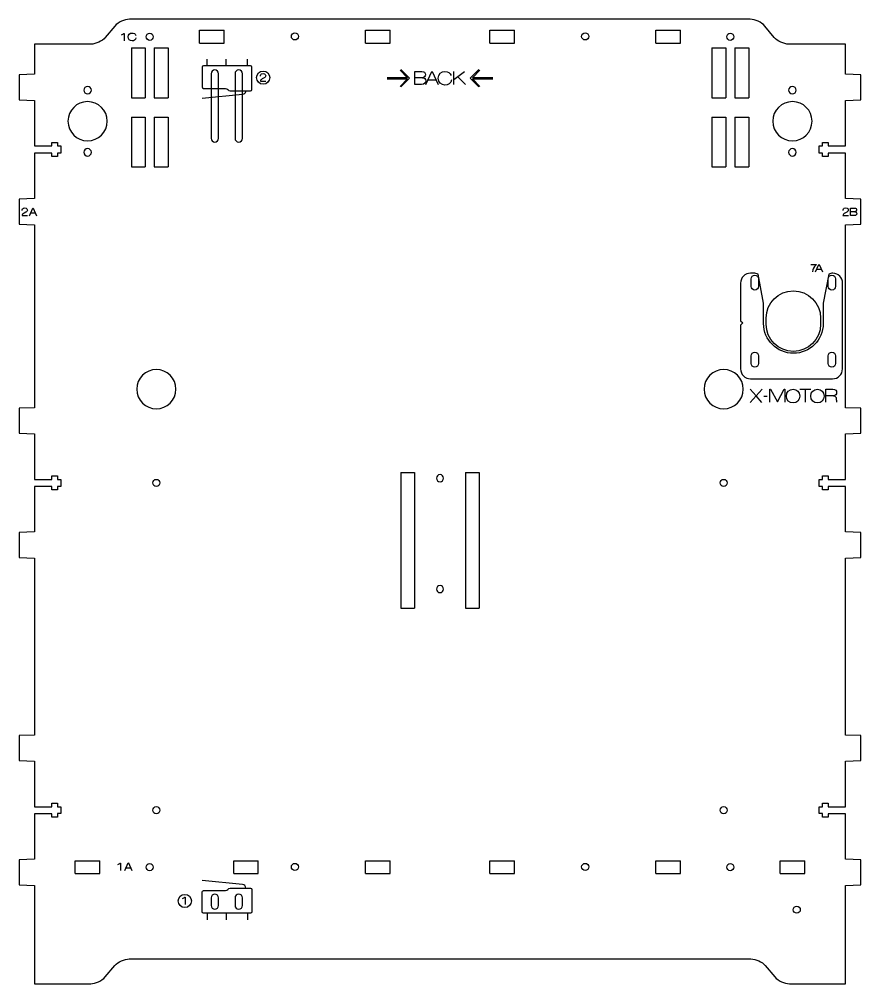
# Model space of a CAD drawing. Header units: millimetres. Extents: x -1100 to -75, y -506 to -118.
# Drawn here: x -413.3 to -74.8, y -505.8 to -117.7 of the extents above; entities that cross this region are included whole.
import ezdxf

# ---------------------------------------------------------------- set-up
doc = ezdxf.new("R2010")
doc.units = ezdxf.units.MM
doc.layers.add('CUTS', color=1, linetype='Continuous', true_color=0xff0000)
doc.layers.add('TEXT', color=5, linetype='Continuous', true_color=0x0000ff)

msp = doc.modelspace()

# ---------------------------------------------------------------- linework, layer by layer
at = {"layer": 'CUTS', "color": 1, "lineweight": 25, "true_color": 0xff0000}
for p, q in [((-340.75, -127.36), (-340.75, -122.16)), ((-340.75, -122.16), (-330.9, -122.16)), ((-330.9, -127.36), (-330.9, -122.16)), ((-273.99, -127.36), (-273.99, -122.16)), ((-273.99, -122.16), (-264.14, -122.16)), ((-264.14, -127.36), (-264.14, -122.16)), ((-223.99, -127.36), (-223.99, -122.16)), ((-223.99, -122.16), (-214.14, -122.16)), ((-214.14, -127.36), (-214.14, -122.16)), ((-157.2, -127.36), (-157.2, -122.16)), ((-157.2, -122.16), (-147.36, -122.16)), ((-147.36, -127.36), (-147.36, -122.16)), ((-340.75, -127.36), (-330.9, -127.36)), ((-273.99, -127.36), (-264.14, -127.36)), ((-223.99, -127.36), (-214.14, -127.36)), ((-157.2, -127.36), (-147.36, -127.36)), ((-368.19, -129.26), (-362.59, -129.26)), ((-368.19, -129.26), (-368.19, -149.26)), ((-362.59, -129.26), (-362.59, -149.26)), ((-358.99, -129.26), (-353.39, -129.26)), ((-358.99, -129.26), (-358.99, -149.26)), ((-353.39, -129.26), (-353.39, -149.26)), ((-134.65, -129.26), (-129.05, -129.26)), ((-134.65, -129.26), (-134.65, -149.26)), ((-129.05, -129.26), (-129.05, -149.26)), ((-125.45, -129.26), (-119.85, -129.26)), ((-125.45, -129.26), (-125.45, -149.26)), ((-119.85, -129.26), (-119.85, -149.26)), ((-368.19, -149.26), (-362.59, -149.26)), ((-358.99, -149.26), (-353.39, -149.26)), ((-134.65, -149.26), (-129.05, -149.26)), ((-125.45, -149.26), (-119.85, -149.26)), ((-368.19, -157.05), (-362.59, -157.05)), ((-368.19, -157.05), (-368.19, -177.05)), ((-362.59, -157.05), (-362.59, -177.05)), ((-358.99, -157.05), (-358.99, -177.05)), ((-358.99, -157.05), (-353.39, -157.05)), ((-353.39, -157.05), (-353.39, -177.05)), ((-134.65, -157.05), (-129.05, -157.05)), ((-134.65, -157.05), (-134.65, -177.05)), ((-129.05, -157.05), (-129.05, -177.05)), ((-125.45, -157.05), (-119.85, -157.05)), ((-125.45, -157.05), (-125.45, -177.05)), ((-119.85, -157.05), (-119.85, -177.05)), ((-368.19, -177.05), (-362.59, -177.05)), ((-358.99, -177.05), (-353.39, -177.05)), ((-134.65, -177.05), (-129.05, -177.05)), ((-125.45, -177.05), (-119.85, -177.05)), ((-259.75, -300.14), (-254.35, -300.14)), ((-259.75, -300.14), (-259.75, -354.72)), ((-254.35, -300.14), (-254.35, -354.72)), ((-233.75, -300.14), (-228.35, -300.14)), ((-233.75, -300.14), (-233.75, -354.72)), ((-228.35, -300.14), (-228.35, -354.72)), ((-259.75, -354.72), (-254.35, -354.72)), ((-233.75, -354.72), (-228.35, -354.72)), ((-390.75, -461.47), (-390.75, -456.27)), ((-390.75, -456.27), (-380.91, -456.27)), ((-380.91, -461.47), (-380.91, -456.27)), ((-327.03, -461.47), (-327.03, -456.27)), ((-327.03, -456.27), (-317.18, -456.27)), ((-317.18, -461.47), (-317.18, -456.27)), ((-273.99, -461.46), (-273.99, -456.26)), ((-273.99, -456.26), (-264.14, -456.26)), ((-264.14, -461.46), (-264.14, -456.26)), ((-223.99, -461.47), (-223.99, -456.27)), ((-223.99, -456.27), (-214.14, -456.27)), ((-214.14, -461.47), (-214.14, -456.27)), ((-157.21, -461.47), (-157.21, -456.27)), ((-157.21, -456.27), (-147.36, -456.27)), ((-147.36, -461.47), (-147.36, -456.27)), ((-107.21, -461.47), (-107.21, -456.27)), ((-107.21, -456.27), (-97.36, -456.27)), ((-97.36, -461.47), (-97.36, -456.27)), ((-390.75, -461.47), (-380.91, -461.47)), ((-327.03, -461.47), (-317.18, -461.47)), ((-273.99, -461.46), (-264.14, -461.46)), ((-223.99, -461.47), (-214.14, -461.47)), ((-157.21, -461.47), (-147.36, -461.47)), ((-107.21, -461.47), (-97.36, -461.47))]:
    msp.add_line(p, q, dxfattribs=at)
for points in [[(-119.26, -117.72), (-369.01, -117.72)], [(-374.82, -120.42), (-378.68, -125.02)], [(-109.58, -125.02), (-113.45, -120.42)], [(-384.49, -127.72), (-407.19, -127.72), (-407.19, -139.82), (-413.28, -140.07), (-413.28, -150.11), (-407.19, -150.36), (-407.19, -168.66), (-400.18, -168.66), (-400.18, -167.26), (-397.98, -167.26), (-397.98, -168.66), (-396.53, -168.66), (-396.53, -171.52), (-397.98, -171.52), (-397.98, -172.92), (-400.18, -172.92), (-400.18, -171.52), (-407.19, -171.52), (-407.19, -189.79), (-413.28, -190.04), (-413.28, -200.12), (-407.19, -200.37), (-407.19, -273.99), (-413.28, -274.24), (-413.28, -284.29), (-407.19, -284.54), (-407.19, -302.83), (-400.18, -302.83), (-400.18, -301.43), (-397.98, -301.43), (-397.98, -302.83), (-396.53, -302.83), (-396.53, -305.69), (-397.98, -305.69), (-397.98, -307.09), (-400.18, -307.09), (-400.18, -305.69), (-407.19, -305.69), (-407.19, -324.01), (-413.28, -324.26), (-413.28, -334.29), (-407.19, -334.54), (-407.19, -405.71), (-413.28, -405.96), (-413.28, -416.02), (-407.19, -416.27), (-407.19, -434.56), (-400.18, -434.56), (-400.18, -433.16), (-397.98, -433.16), (-397.98, -434.56), (-396.53, -434.56), (-396.53, -437.34), (-397.98, -437.34), (-397.98, -438.74), (-400.18, -438.74), (-400.18, -437.41), (-407.19, -437.41), (-407.19, -455.71), (-413.28, -455.96), (-413.28, -466.02), (-407.19, -466.27), (-407.19, -505.77), (-384.53, -505.77)], [(-80.91, -505.77), (-80.91, -466.27), (-74.82, -466.02), (-74.82, -455.96), (-80.91, -455.71), (-80.91, -437.41), (-87.93, -437.41), (-87.93, -438.74), (-90.13, -438.74), (-90.13, -437.34), (-91.57, -437.34), (-91.57, -434.57), (-90.13, -434.57), (-90.13, -433.16), (-87.93, -433.16), (-87.93, -434.57), (-80.91, -434.57), (-80.91, -416.27), (-74.82, -416.02), (-74.82, -405.96), (-80.91, -405.71), (-80.91, -334.54), (-74.82, -334.29), (-74.82, -324.26), (-80.91, -324.01), (-80.91, -305.69), (-87.93, -305.69), (-87.93, -307.09), (-90.13, -307.09), (-90.13, -305.69), (-91.57, -305.69), (-91.57, -302.83), (-90.13, -302.83), (-90.13, -301.43), (-87.93, -301.43), (-87.93, -302.83), (-80.91, -302.83), (-80.91, -284.54), (-74.82, -284.29), (-74.82, -274.24), (-80.91, -273.99), (-80.91, -200.37), (-74.82, -200.12), (-74.82, -190.04), (-80.91, -189.79), (-80.91, -171.52), (-87.93, -171.52), (-87.93, -172.92), (-90.13, -172.92), (-90.13, -171.52), (-91.57, -171.52), (-91.57, -168.66), (-90.13, -168.66), (-90.13, -167.26), (-87.93, -167.26), (-87.93, -168.66), (-80.91, -168.66), (-80.91, -150.36), (-74.82, -150.11), (-74.82, -140.07), (-80.91, -139.82), (-80.91, -127.72), (-103.77, -127.72)], [(-336.11, -139.62), (-336.11, -165.62)], [(-333.11, -165.62), (-333.11, -139.62), (-333.11, -139.62)], [(-326.51, -139.62), (-326.51, -165.62)], [(-323.51, -165.62), (-323.51, -139.62), (-323.51, -139.62)], [(-118.91, -225.17), (-118.91, -222.16)], [(-115.91, -222.16), (-115.91, -225.17), (-115.91, -225.17)], [(-87.91, -225.17), (-87.91, -222.16)], [(-84.91, -222.16), (-84.91, -225.17), (-84.91, -225.17)], [(-112.86, -240.42), (-112.86, -237.92)], [(-90.96, -237.92), (-90.96, -240.42), (-90.96, -240.42)], [(-118.91, -256.17), (-118.91, -253.16)], [(-115.91, -253.16), (-115.91, -256.17), (-115.91, -256.17)], [(-87.91, -256.17), (-87.91, -253.16)], [(-84.91, -253.16), (-84.91, -256.17), (-84.91, -256.17)], [(-336.11, -471.26), (-336.11, -474.26)], [(-333.11, -474.26), (-333.11, -471.26), (-333.11, -471.26)], [(-326.51, -471.26), (-326.51, -474.26)], [(-323.51, -474.26), (-323.51, -471.26), (-323.51, -471.26)], [(-369.04, -495.77), (-119.01, -495.77)], [(-378.72, -503.06), (-374.86, -498.47)], [(-113.2, -498.47), (-109.34, -503.06)], [(-103.52, -505.77), (-80.91, -505.77), (-80.91, -505.77)]]:
    msp.add_lwpolyline(points, dxfattribs=at)
for points in [[(-369.01, -117.72), (-370.95, -117.72), (-373.57, -118.94), (-374.82, -120.42)], [(-113.45, -120.42), (-114.7, -118.94), (-117.31, -117.72), (-119.26, -117.72)], [(-362.24, -124.76), (-362.24, -123.98), (-361.61, -123.34), (-360.82, -123.34)], [(-360.82, -123.34), (-360.03, -123.34), (-359.39, -123.98), (-359.39, -124.76)], [(-303.85, -124.62), (-303.85, -123.83), (-303.22, -123.2), (-302.43, -123.2)], [(-302.43, -123.2), (-301.64, -123.2), (-301.01, -123.83), (-301.01, -124.62)], [(-187.07, -124.62), (-187.07, -123.83), (-186.44, -123.2), (-185.65, -123.2)], [(-185.65, -123.2), (-184.86, -123.2), (-184.22, -123.83), (-184.22, -124.62)], [(-128.71, -124.76), (-128.71, -123.97), (-128.07, -123.34), (-127.28, -123.34)], [(-127.28, -123.34), (-126.5, -123.34), (-125.86, -123.97), (-125.86, -124.76)], [(-378.68, -125.02), (-379.93, -126.5), (-382.55, -127.72), (-384.49, -127.72)], [(-360.82, -126.19), (-361.61, -126.19), (-362.24, -125.55), (-362.24, -124.76)], [(-359.39, -124.76), (-359.39, -125.55), (-360.03, -126.19), (-360.82, -126.19)], [(-302.43, -126.04), (-303.22, -126.04), (-303.85, -125.41), (-303.85, -124.62)], [(-301.01, -124.62), (-301.01, -125.41), (-301.64, -126.04), (-302.43, -126.04)], [(-185.65, -126.04), (-186.44, -126.04), (-187.07, -125.41), (-187.07, -124.62)], [(-184.22, -124.62), (-184.22, -125.41), (-184.86, -126.04), (-185.65, -126.04)], [(-127.28, -126.19), (-128.07, -126.19), (-128.71, -125.55), (-128.71, -124.76)], [(-125.86, -124.76), (-125.86, -125.55), (-126.5, -126.19), (-127.28, -126.19)], [(-103.77, -127.72), (-105.72, -127.72), (-108.33, -126.5), (-109.58, -125.02)], [(-334.61, -138.12), (-335.43, -138.12), (-336.11, -138.79), (-336.11, -139.62)], [(-333.11, -139.62), (-333.11, -138.79), (-333.78, -138.12), (-334.61, -138.12)], [(-325.01, -138.12), (-325.83, -138.12), (-326.51, -138.79), (-326.51, -139.62)], [(-323.51, -139.62), (-323.51, -138.79), (-324.18, -138.12), (-325.01, -138.12)], [(-385.8, -144.74), (-386.63, -144.74), (-387.3, -145.42), (-387.3, -146.24)], [(-387.3, -146.24), (-387.3, -147.07), (-386.63, -147.74), (-385.8, -147.74)], [(-384.3, -146.24), (-384.3, -145.42), (-384.97, -144.74), (-385.8, -144.74)], [(-385.8, -147.74), (-384.97, -147.74), (-384.3, -147.07), (-384.3, -146.24)], [(-102.3, -144.74), (-103.13, -144.74), (-103.8, -145.42), (-103.8, -146.24)], [(-103.8, -146.24), (-103.8, -147.07), (-103.13, -147.74), (-102.3, -147.74)], [(-100.8, -146.24), (-100.8, -145.42), (-101.47, -144.74), (-102.3, -144.74)], [(-102.3, -147.74), (-101.47, -147.74), (-100.8, -147.07), (-100.8, -146.24)], [(-385.8, -150.84), (-390.16, -150.84), (-393.7, -154.38), (-393.7, -158.74)], [(-377.9, -158.74), (-377.9, -154.38), (-381.44, -150.84), (-385.8, -150.84)], [(-102.3, -150.84), (-106.66, -150.84), (-110.2, -154.38), (-110.2, -158.74)], [(-94.4, -158.74), (-94.4, -154.38), (-97.94, -150.84), (-102.3, -150.84)], [(-393.7, -158.74), (-393.7, -163.11), (-390.16, -166.64), (-385.8, -166.64)], [(-385.8, -166.64), (-381.44, -166.64), (-377.9, -163.11), (-377.9, -158.74)], [(-110.2, -158.74), (-110.2, -163.11), (-106.66, -166.64), (-102.3, -166.64)], [(-102.3, -166.64), (-97.94, -166.64), (-94.4, -163.11), (-94.4, -158.74)], [(-336.11, -165.62), (-336.11, -166.45), (-335.43, -167.12), (-334.61, -167.12)], [(-334.61, -167.12), (-333.78, -167.12), (-333.11, -166.45), (-333.11, -165.62)], [(-326.51, -165.62), (-326.51, -166.45), (-325.83, -167.12), (-325.01, -167.12)], [(-325.01, -167.12), (-324.18, -167.12), (-323.51, -166.45), (-323.51, -165.62)], [(-385.8, -169.74), (-386.63, -169.74), (-387.3, -170.42), (-387.3, -171.24)], [(-384.3, -171.24), (-384.3, -170.42), (-384.97, -169.74), (-385.8, -169.74)], [(-102.3, -169.74), (-103.13, -169.74), (-103.8, -170.42), (-103.8, -171.24)], [(-100.8, -171.24), (-100.8, -170.42), (-101.47, -169.74), (-102.3, -169.74)], [(-387.3, -171.24), (-387.3, -172.07), (-386.63, -172.74), (-385.8, -172.74)], [(-385.8, -172.74), (-384.97, -172.74), (-384.3, -172.07), (-384.3, -171.24)], [(-103.8, -171.24), (-103.8, -172.07), (-103.13, -172.74), (-102.3, -172.74)], [(-102.3, -172.74), (-101.47, -172.74), (-100.8, -172.07), (-100.8, -171.24)], [(-118.91, -222.16), (-118.91, -221.33), (-118.24, -220.66), (-117.41, -220.66)], [(-117.41, -220.66), (-116.58, -220.66), (-115.91, -221.33), (-115.91, -222.16)], [(-87.91, -222.16), (-87.91, -221.33), (-87.24, -220.66), (-86.41, -220.66)], [(-86.41, -220.66), (-85.58, -220.66), (-84.91, -221.33), (-84.91, -222.16)], [(-117.41, -226.67), (-118.24, -226.67), (-118.91, -226), (-118.91, -225.17)], [(-115.91, -225.17), (-115.91, -226), (-116.58, -226.67), (-117.41, -226.67)], [(-112.86, -237.92), (-112.86, -231.87), (-107.95, -226.97), (-101.91, -226.97)], [(-101.91, -226.97), (-95.86, -226.97), (-90.96, -231.87), (-90.96, -237.92)], [(-86.41, -226.67), (-87.24, -226.67), (-87.91, -226), (-87.91, -225.17)], [(-84.91, -225.17), (-84.91, -226), (-85.58, -226.67), (-86.41, -226.67)], [(-101.91, -251.37), (-107.96, -251.37), (-112.86, -246.47), (-112.86, -240.42)], [(-90.96, -240.42), (-90.96, -246.47), (-95.86, -251.37), (-101.91, -251.37)], [(-118.91, -253.16), (-118.91, -252.33), (-118.24, -251.66), (-117.41, -251.66)], [(-117.41, -251.66), (-116.58, -251.66), (-115.91, -252.33), (-115.91, -253.16)], [(-87.91, -253.16), (-87.91, -252.33), (-87.24, -251.66), (-86.41, -251.66)], [(-86.41, -251.66), (-85.58, -251.66), (-84.91, -252.33), (-84.91, -253.16)], [(-358.16, -258.65), (-362.52, -258.65), (-366.06, -262.19), (-366.06, -266.55)], [(-350.26, -266.55), (-350.26, -262.19), (-353.79, -258.65), (-358.16, -258.65)], [(-129.95, -258.65), (-134.31, -258.65), (-137.85, -262.19), (-137.85, -266.55)], [(-122.05, -266.55), (-122.05, -262.19), (-125.58, -258.65), (-129.95, -258.65)], [(-117.41, -257.67), (-118.24, -257.67), (-118.91, -257), (-118.91, -256.17)], [(-115.91, -256.17), (-115.91, -257), (-116.58, -257.67), (-117.41, -257.67)], [(-86.41, -257.67), (-87.24, -257.67), (-87.91, -257), (-87.91, -256.17)], [(-84.91, -256.17), (-84.91, -257), (-85.58, -257.67), (-86.41, -257.67)], [(-366.06, -266.55), (-366.06, -270.91), (-362.52, -274.45), (-358.16, -274.45)], [(-358.16, -274.45), (-353.79, -274.45), (-350.26, -270.91), (-350.26, -266.55)], [(-137.85, -266.55), (-137.85, -270.91), (-134.31, -274.45), (-129.95, -274.45)], [(-129.95, -274.45), (-125.58, -274.45), (-122.05, -270.91), (-122.05, -266.55)], [(-244.05, -300.94), (-244.84, -300.94), (-245.48, -301.58), (-245.48, -302.36)], [(-245.48, -302.36), (-245.48, -303.15), (-244.84, -303.79), (-244.05, -303.79)], [(-242.63, -302.36), (-242.63, -301.58), (-243.26, -300.94), (-244.05, -300.94)], [(-244.05, -303.79), (-243.26, -303.79), (-242.63, -303.15), (-242.63, -302.36)], [(-359.58, -304.26), (-359.58, -303.47), (-358.94, -302.83), (-358.16, -302.83)], [(-358.16, -305.68), (-358.94, -305.68), (-359.58, -305.05), (-359.58, -304.26)], [(-358.16, -302.83), (-357.37, -302.83), (-356.73, -303.47), (-356.73, -304.26)], [(-356.73, -304.26), (-356.73, -305.05), (-357.37, -305.68), (-358.16, -305.68)], [(-131.37, -304.26), (-131.37, -303.47), (-130.73, -302.83), (-129.95, -302.83)], [(-129.95, -305.68), (-130.73, -305.68), (-131.37, -305.05), (-131.37, -304.26)], [(-129.95, -302.83), (-129.16, -302.83), (-128.52, -303.47), (-128.52, -304.26)], [(-128.52, -304.26), (-128.52, -305.05), (-129.16, -305.68), (-129.95, -305.68)], [(-244.05, -345.57), (-244.84, -345.57), (-245.48, -346.21), (-245.48, -347)], [(-245.48, -347), (-245.48, -347.79), (-244.84, -348.42), (-244.05, -348.42)], [(-242.63, -347), (-242.63, -346.21), (-243.26, -345.57), (-244.05, -345.57)], [(-244.05, -348.42), (-243.26, -348.42), (-242.63, -347.79), (-242.63, -347)], [(-359.58, -435.95), (-359.58, -435.17), (-358.94, -434.53), (-358.16, -434.53)], [(-358.16, -434.53), (-357.37, -434.53), (-356.73, -435.17), (-356.73, -435.95)], [(-131.37, -435.95), (-131.37, -435.17), (-130.73, -434.53), (-129.95, -434.53)], [(-129.95, -434.53), (-129.16, -434.53), (-128.52, -435.17), (-128.52, -435.95)], [(-358.16, -437.38), (-358.94, -437.38), (-359.58, -436.74), (-359.58, -435.95)], [(-356.73, -435.95), (-356.73, -436.74), (-357.37, -437.38), (-358.16, -437.38)], [(-129.95, -437.38), (-130.73, -437.38), (-131.37, -436.74), (-131.37, -435.95)], [(-128.52, -435.95), (-128.52, -436.74), (-129.16, -437.38), (-129.95, -437.38)], [(-362.26, -458.86), (-362.26, -458.08), (-361.62, -457.44), (-360.83, -457.44)], [(-360.83, -457.44), (-360.04, -457.44), (-359.41, -458.08), (-359.41, -458.86)], [(-303.85, -458.77), (-303.85, -457.98), (-303.22, -457.34), (-302.43, -457.34)], [(-302.43, -457.34), (-301.64, -457.34), (-301.01, -457.98), (-301.01, -458.77)], [(-187.07, -458.77), (-187.07, -457.98), (-186.44, -457.34), (-185.65, -457.34)], [(-185.65, -457.34), (-184.86, -457.34), (-184.22, -457.98), (-184.22, -458.77)], [(-128.71, -458.87), (-128.71, -458.08), (-128.08, -457.44), (-127.29, -457.44)], [(-127.29, -457.44), (-126.5, -457.44), (-125.86, -458.08), (-125.86, -458.87)], [(-360.83, -460.29), (-361.62, -460.29), (-362.26, -459.65), (-362.26, -458.86)], [(-359.41, -458.86), (-359.41, -459.65), (-360.04, -460.29), (-360.83, -460.29)], [(-302.43, -460.19), (-303.22, -460.19), (-303.85, -459.55), (-303.85, -458.77)], [(-301.01, -458.77), (-301.01, -459.55), (-301.64, -460.19), (-302.43, -460.19)], [(-185.65, -460.19), (-186.44, -460.19), (-187.07, -459.55), (-187.07, -458.77)], [(-184.22, -458.77), (-184.22, -459.55), (-184.86, -460.19), (-185.65, -460.19)], [(-127.29, -460.29), (-128.08, -460.29), (-128.71, -459.65), (-128.71, -458.87)], [(-125.86, -458.87), (-125.86, -459.65), (-126.5, -460.29), (-127.29, -460.29)], [(-334.61, -469.76), (-335.43, -469.76), (-336.11, -470.44), (-336.11, -471.26)], [(-333.11, -471.26), (-333.11, -470.44), (-333.78, -469.76), (-334.61, -469.76)], [(-325.01, -469.76), (-325.83, -469.76), (-326.51, -470.44), (-326.51, -471.26)], [(-323.51, -471.26), (-323.51, -470.44), (-324.18, -469.76), (-325.01, -469.76)], [(-336.11, -474.26), (-336.11, -475.09), (-335.43, -475.76), (-334.61, -475.76)], [(-334.61, -475.76), (-333.78, -475.76), (-333.11, -475.09), (-333.11, -474.26)], [(-326.51, -474.26), (-326.51, -475.09), (-325.83, -475.76), (-325.01, -475.76)], [(-325.01, -475.76), (-324.18, -475.76), (-323.51, -475.09), (-323.51, -474.26)], [(-101.96, -475.99), (-101.96, -475.21), (-101.32, -474.57), (-100.53, -474.57)], [(-100.53, -477.42), (-101.32, -477.42), (-101.96, -476.78), (-101.96, -475.99)], [(-100.53, -474.57), (-99.75, -474.57), (-99.11, -475.21), (-99.11, -475.99)], [(-99.11, -475.99), (-99.11, -476.78), (-99.75, -477.42), (-100.53, -477.42)], [(-374.86, -498.47), (-373.6, -496.98), (-370.99, -495.77), (-369.04, -495.77)], [(-119.01, -495.77), (-117.07, -495.77), (-114.45, -496.98), (-113.2, -498.47)], [(-384.53, -505.77), (-382.59, -505.77), (-379.97, -504.55), (-378.72, -503.06)], [(-109.34, -503.06), (-108.08, -504.55), (-105.47, -505.77), (-103.52, -505.77)]]:
    msp.add_open_spline(points, degree=3, dxfattribs=at)
at = {"layer": 'TEXT', "color": 5, "lineweight": 25, "true_color": 0x0000ff}
for points in [[(-371.23, -123.42), (-371.12, -123.42), (-371.12, -126.4)], [(-337.69, -136.42), (-337.69, -133.81)], [(-330.03, -136.42), (-330.03, -133.81)], [(-321.47, -136.42), (-321.47, -133.81)], [(-339.7, -136.98), (-339.7, -144.95), (-339.7, -144.95)], [(-320.33, -136.42), (-339.13, -136.42)], [(-319.77, -145.93), (-319.77, -136.98)], [(-260.12, -138.22), (-257.13, -141.21), (-265.31, -141.21)], [(-259.75, -137.98), (-256.27, -141.46), (-259.75, -144.93)], [(-254.15, -138.73), (-251.32, -138.73)], [(-251.51, -143.95), (-254.15, -143.95), (-254.15, -138.73), (-254.15, -138.73)], [(-249.75, -143.95), (-247.36, -138.73), (-247.17, -138.73), (-244.78, -143.95)], [(-238.53, -142), (-234.25, -138.73)], [(-238.53, -143.95), (-238.53, -138.73)], [(-228.37, -144.93), (-231.85, -141.46), (-228.37, -137.98)], [(-222.82, -141.21), (-230.99, -141.21), (-227.99, -138.21)], [(-316.3, -142.63), (-314.08, -142.63)], [(-314.8, -141.32), (-315.53, -141.69)], [(-265.31, -141.71), (-257.13, -141.71), (-260.13, -144.71)], [(-251.07, -141.22), (-254.15, -141.21)], [(-251.07, -141.21), (-251.07, -141.22)], [(-245.57, -142.22), (-248.98, -142.22)], [(-236.95, -140.8), (-233.77, -143.95)], [(-228, -144.7), (-230.99, -141.71), (-222.82, -141.71)], [(-339.13, -145.52), (-330.31, -145.52)], [(-329.43, -145.98), (-329.39, -146.03)], [(-328.51, -146.5), (-320.33, -146.5)], [(-323.51, -148.02), (-339.69, -149.55)], [(-409.21, -196.77), (-407.82, -193.75), (-407.71, -193.75), (-406.33, -196.77)], [(-78.93, -193.71), (-77.29, -193.71)], [(-77.4, -196.73), (-78.93, -196.73), (-78.93, -193.71), (-78.93, -193.71)], [(-412.16, -196.67), (-409.94, -196.67)], [(-410.66, -195.36), (-411.39, -195.74)], [(-406.78, -195.77), (-408.76, -195.77)], [(-81.96, -196.64), (-79.74, -196.64)], [(-80.46, -195.33), (-81.19, -195.71)], [(-77.14, -195.15), (-78.93, -195.14)], [(-77.14, -195.14), (-77.14, -195.15)], [(-94.83, -216.35), (-92.73, -216.35), (-92.73, -216.46)], [(-93.04, -219.38), (-91.65, -216.36), (-91.54, -216.36), (-90.15, -219.38)], [(-117.87, -219.87), (-119.13, -219.87)], [(-113.88, -240.12), (-113.88, -231.9), (-116.11, -220.28)], [(-90.61, -218.38), (-92.59, -218.38)], [(-87.65, -220.28), (-89.89, -231.91), (-89.88, -240.12)], [(-123.13, -223.87), (-123.13, -239), (-122.25, -239.88), (-123.13, -240.77), (-123.13, -258.37), (-123.13, -258.37)], [(-82.13, -258.37), (-82.13, -223.87)], [(-119.13, -262.37), (-86.13, -262.37)], [(-119.31, -271.93), (-116.88, -269.27), (-119.22, -266.48)], [(-114.45, -266.48), (-116.88, -269.27)], [(-111.33, -271.81), (-111.33, -266.6), (-111.09, -266.6), (-108.35, -271.67), (-108.34, -271.67), (-105.62, -266.6), (-105.38, -266.6), (-105.38, -271.81)], [(-99.33, -266.6), (-94.83, -266.6)], [(-97.07, -271.81), (-97.07, -266.6)], [(-88.84, -271.81), (-88.84, -266.6), (-85.97, -266.6)], [(-114.57, -271.93), (-116.88, -269.27)], [(-113.79, -269.32), (-112.39, -269.32)], [(-85.78, -269.28), (-88.84, -269.29)], [(-85.78, -269.27), (-85.78, -269.28)], [(-372.7, -457.21), (-372.59, -457.21), (-372.59, -460.19)], [(-370.87, -460.21), (-369.48, -457.19), (-369.37, -457.19), (-367.98, -460.21)], [(-368.44, -459.21), (-370.42, -459.21)], [(-323.51, -465.81), (-339.69, -464.28)], [(-339.7, -476.86), (-339.7, -468.89), (-339.7, -468.89)], [(-339.13, -468.32), (-330.31, -468.32)], [(-329.43, -467.86), (-329.39, -467.81)], [(-328.51, -467.34), (-320.33, -467.34)], [(-319.77, -467.91), (-319.77, -476.86)], [(-346.72, -470.89), (-346.61, -470.89), (-346.61, -473.87)], [(-320.33, -477.42), (-339.13, -477.42)], [(-337.69, -477.42), (-337.69, -480.03)], [(-330.02, -477.42), (-330.02, -480.03)], [(-321.47, -477.42), (-321.47, -480.03)]]:
    msp.add_lwpolyline(points, dxfattribs=at)
for points in [[(-372.17, -123.98), (-371.71, -123.87), (-371.41, -123.63), (-371.23, -123.42)], [(-369.48, -124.82), (-369.48, -123.82), (-368.78, -123.24), (-367.92, -123.24)], [(-367.92, -123.24), (-367.2, -123.24), (-366.64, -123.53), (-366.47, -124.19)], [(-367.92, -126.4), (-368.78, -126.4), (-369.48, -125.82), (-369.48, -124.82)], [(-366.4, -125.18), (-366.49, -125.99), (-367.22, -126.4), (-367.92, -126.4)], [(-339.13, -136.42), (-339.44, -136.42), (-339.7, -136.67), (-339.7, -136.98)], [(-319.77, -136.98), (-319.77, -136.67), (-320.02, -136.42), (-320.33, -136.42)], [(-317.85, -141.2), (-317.85, -139.74), (-316.66, -138.55), (-315.19, -138.55)], [(-316.24, -140.64), (-316.24, -140.32), (-316.23, -139.58), (-315.18, -139.58)], [(-315.19, -138.55), (-313.72, -138.55), (-312.54, -139.74), (-312.54, -141.2)], [(-315.18, -139.58), (-314.34, -139.58), (-314.17, -140.13), (-314.17, -140.42)], [(-251.32, -138.73), (-250.49, -138.73), (-249.92, -139.18), (-249.92, -140.03)], [(-244.75, -141.46), (-244.75, -139.73), (-243.54, -138.73), (-242.05, -138.73)], [(-242.05, -138.73), (-240.82, -138.73), (-239.84, -139.24), (-239.56, -140.37)], [(-315.19, -143.86), (-316.66, -143.86), (-317.85, -142.67), (-317.85, -141.2)], [(-315.53, -141.69), (-316.07, -142.01), (-316.29, -142.18), (-316.3, -142.63)], [(-312.54, -141.2), (-312.54, -142.67), (-313.72, -143.86), (-315.19, -143.86)], [(-314.17, -140.42), (-314.17, -140.86), (-314.43, -141.1), (-314.8, -141.32)], [(-249.75, -142.53), (-249.75, -143.14), (-250.14, -143.95), (-251.51, -143.95)], [(-249.92, -140.03), (-249.92, -140.64), (-250.45, -141.22), (-251.07, -141.21)], [(-251.07, -141.22), (-250.39, -141.25), (-249.75, -141.62), (-249.75, -142.53)], [(-242.05, -144.18), (-243.54, -144.18), (-244.75, -143.18), (-244.75, -141.46)], [(-239.44, -142.08), (-239.59, -143.48), (-240.84, -144.18), (-242.05, -144.18)], [(-339.7, -144.95), (-339.7, -145.26), (-339.44, -145.52), (-339.13, -145.52)], [(-330.31, -145.52), (-330, -145.52), (-329.6, -145.73), (-329.43, -145.98)], [(-329.39, -146.03), (-329.22, -146.29), (-328.82, -146.5), (-328.51, -146.5)], [(-322.21, -146.53), (-322.14, -147.32), (-322.72, -147.95), (-323.51, -148.02)], [(-320.33, -146.5), (-320.02, -146.5), (-319.77, -146.24), (-319.77, -145.93)], [(-412.1, -194.68), (-412.1, -194.36), (-412.09, -193.63), (-411.04, -193.63)], [(-411.04, -193.63), (-410.2, -193.63), (-410.03, -194.18), (-410.03, -194.46)], [(-81.9, -194.65), (-81.9, -194.33), (-81.89, -193.6), (-80.84, -193.6)], [(-80.84, -193.6), (-80, -193.6), (-79.83, -194.15), (-79.83, -194.43)], [(-77.29, -193.71), (-76.81, -193.71), (-76.48, -193.97), (-76.48, -194.46)], [(-411.39, -195.74), (-411.93, -196.05), (-412.15, -196.23), (-412.16, -196.67)], [(-410.03, -194.46), (-410.03, -194.9), (-410.3, -195.15), (-410.66, -195.36)], [(-81.19, -195.71), (-81.73, -196.02), (-81.95, -196.2), (-81.96, -196.64)], [(-79.83, -194.43), (-79.83, -194.87), (-80.09, -195.12), (-80.46, -195.33)], [(-76.38, -195.91), (-76.38, -196.26), (-76.61, -196.73), (-77.4, -196.73)], [(-76.48, -194.46), (-76.48, -194.81), (-76.79, -195.15), (-77.14, -195.14)], [(-77.14, -195.15), (-76.75, -195.17), (-76.38, -195.38), (-76.38, -195.91)], [(-92.73, -216.46), (-93.7, -217.31), (-94.15, -218.3), (-94.2, -219.32)], [(-119.13, -219.87), (-121.34, -219.87), (-123.13, -221.66), (-123.13, -223.87)], [(-116.11, -220.28), (-116.64, -220.02), (-117.24, -219.87), (-117.87, -219.87)], [(-86, -219.88), (-86.59, -219.89), (-87.15, -220.03), (-87.65, -220.28)], [(-82.13, -223.87), (-82.13, -221.7), (-83.85, -219.94), (-86, -219.88)], [(-101.88, -252.12), (-108.51, -252.12), (-113.88, -246.75), (-113.88, -240.12)], [(-89.88, -240.12), (-89.88, -246.75), (-95.25, -252.12), (-101.88, -252.12)], [(-123.13, -258.37), (-123.13, -260.58), (-121.34, -262.37), (-119.13, -262.37)], [(-86.13, -262.37), (-83.92, -262.37), (-82.13, -260.58), (-82.13, -258.37)], [(-104.73, -269.32), (-104.73, -267.6), (-103.52, -266.6), (-102.03, -266.6)], [(-102.03, -266.6), (-100.54, -266.6), (-99.33, -267.6), (-99.33, -269.32)], [(-94.92, -269.32), (-94.92, -267.6), (-93.71, -266.6), (-92.22, -266.6)], [(-92.22, -266.6), (-90.73, -266.6), (-89.52, -267.6), (-89.52, -269.32)], [(-85.97, -266.6), (-84.93, -266.6), (-84.54, -267.1), (-84.54, -268.02)], [(-102.03, -272.04), (-103.52, -272.04), (-104.73, -271.04), (-104.73, -269.32)], [(-99.33, -269.32), (-99.33, -271.04), (-100.54, -272.04), (-102.03, -272.04)], [(-92.22, -272.04), (-93.71, -272.04), (-94.92, -271.04), (-94.92, -269.32)], [(-89.52, -269.32), (-89.52, -271.04), (-90.73, -272.04), (-92.22, -272.04)], [(-84.54, -268.02), (-84.54, -268.52), (-84.87, -269.21), (-85.78, -269.27)], [(-85.78, -269.28), (-84.98, -269.29), (-84.63, -269.66), (-84.63, -270.37)], [(-84.63, -270.37), (-84.63, -270.56), (-84.62, -271.6), (-84.51, -271.81)], [(-373.64, -457.77), (-373.18, -457.66), (-372.88, -457.42), (-372.7, -457.21)], [(-339.7, -468.89), (-339.7, -468.58), (-339.44, -468.32), (-339.13, -468.32)], [(-330.31, -468.32), (-330, -468.32), (-329.6, -468.11), (-329.43, -467.86)], [(-329.39, -467.81), (-329.22, -467.55), (-328.82, -467.34), (-328.51, -467.34)], [(-322.21, -467.3), (-322.14, -466.52), (-322.72, -465.89), (-323.51, -465.81)], [(-320.33, -467.34), (-320.02, -467.34), (-319.77, -467.6), (-319.77, -467.91)], [(-349.37, -472.48), (-349.37, -471.01), (-348.18, -469.83), (-346.71, -469.83)], [(-346.71, -475.14), (-348.18, -475.14), (-349.37, -473.95), (-349.37, -472.48)], [(-347.66, -471.45), (-347.21, -471.34), (-346.9, -471.1), (-346.72, -470.89)], [(-346.71, -469.83), (-345.25, -469.83), (-344.06, -471.01), (-344.06, -472.48)], [(-344.06, -472.48), (-344.06, -473.95), (-345.25, -475.14), (-346.71, -475.14)], [(-339.13, -477.42), (-339.44, -477.42), (-339.7, -477.17), (-339.7, -476.86)], [(-319.77, -476.86), (-319.77, -477.17), (-320.02, -477.42), (-320.33, -477.42)]]:
    msp.add_open_spline(points, degree=3, dxfattribs=at)

doc.saveas('drawing.dxf')
